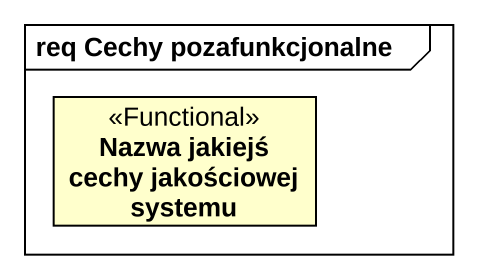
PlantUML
@startuml
mainframe req Cechy pozafunkcjonalne
hide circle
hide empty members
class "Nazwa jakiejś cechy jakościowej systemu" as Nazwa_jakiejś_cechy <<Functional>>
@enduml
